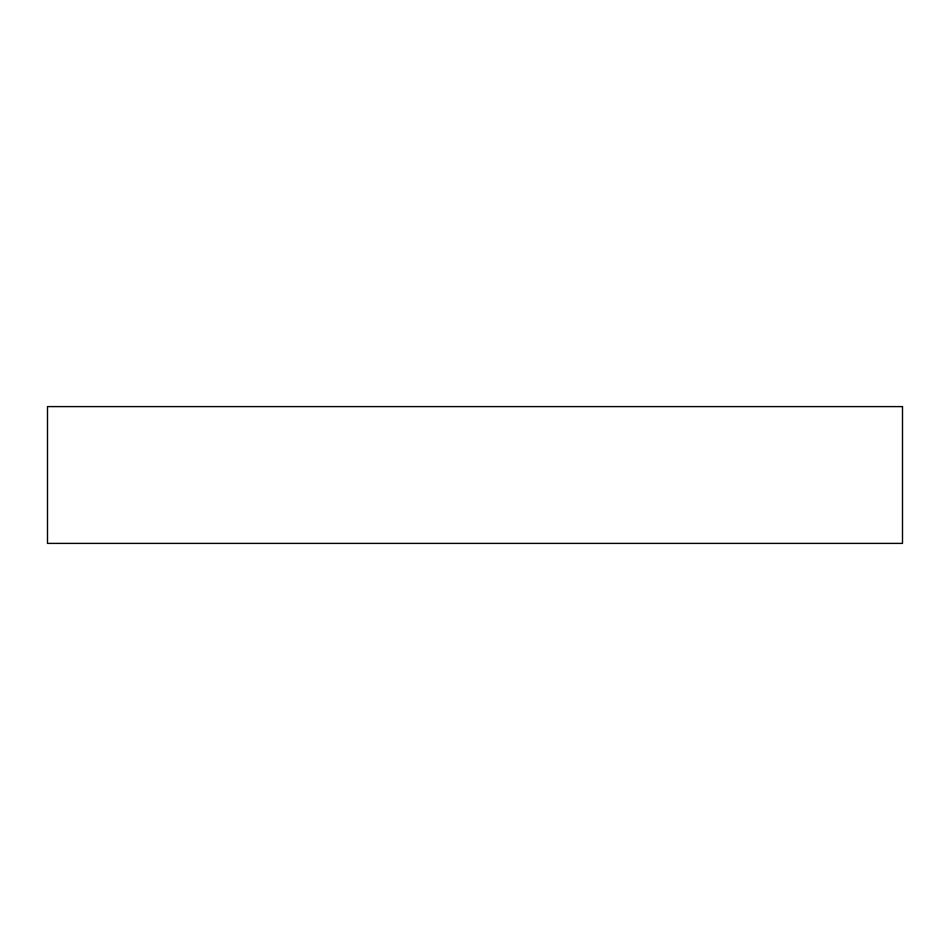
<?xml version="1.0" encoding="UTF-8"?>
<svg xmlns="http://www.w3.org/2000/svg" width="950" height="950" viewBox="0 0 950 950"><rect width="100%" height="100%" fill="white"/><g stroke="black" fill="none" stroke-linecap="round" stroke-linejoin="round"><path stroke-width="1.43" d="M902.5 406.6L47.5 406.6L47.5 543.4L902.5 543.4L902.5 406.6"/></g></svg>
